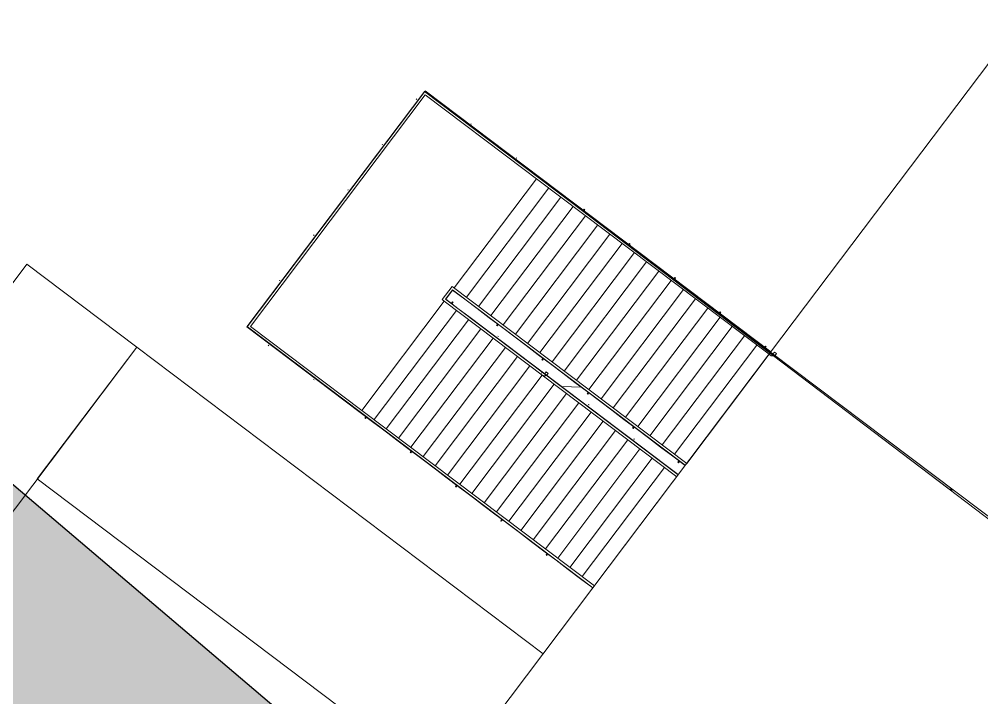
# Model space of a CAD drawing. Header units: metres. Extents: x 286532 to 329498, y 7396783 to 7466136.
# Drawn here: x 321344.71 to 321361.66, y 7403136.73 to 7403148.67 of the extents above; entities that cross this region are included whole.
import ezdxf

# ---------------------------------------------------------------- set-up
doc = ezdxf.new("R2010")
doc.units = ezdxf.units.M
doc.header["$LTSCALE"] = 10
doc.layers.get('0').update_dxf_attribs({"color": 255})
for name, color, linetype, lineweight in [('_  ARQ-AUX-001', 1, 'Continuous', 5), ('_AUX-PLATAFORMA EXISTENTE', 252, 'Continuous', 25), ('ARQ-COR-VIS', 1, 'Continuous', 5), ('ARQ-GEN', 1, 'Continuous', 5), ('ARQ-PIS-VIS', 1, 'Continuous', 5)]:
    doc.layers.add(name, color=color, linetype=linetype, lineweight=lineweight)

# ---------------------------------------------------------------- blocks, each defined once
blk = doc.blocks.new('Railing - FE0-Apoio sem Canopla-V9-E05 - IMPLANTAÇÃO')
at = {"layer": 'ARQ-COR-VIS'}
for p, q in [((-0.01114999999945603, 4.158215063942983e-13), (-0.01114999999945603, -0.02749999999949996)), ((-0.01114999999945603, 4.158215063942983e-13), (-0.01114999999945603, -0.02749999999949996)), ((0.03085000000053443, -0.02749999999949996), (0.03085000000053443, 4.158209776505828e-13)), ((0.03085000000053443, -0.02749999999949996), (0.03085000000053443, 4.158209776505828e-13)), ((-0.03864999999947577, -0.0549999999995197), (-0.05714999999948023, -0.0549999999995197)), ((-0.05715000000000095, -0.05500000000000387), (-0.05715000000000095, -0.09700000000000385)), ((-0.05715000000000095, -0.09700000000000385), (-0.05715000000000095, -0.05500000000000387)), ((-0.03864999999947577, -0.0549999999995197), (-0.05714999999948023, -0.0549999999995197)), ((-0.05715000000000095, -0.05500000000000359), (-0.05715000000000095, -0.09700000000000361)), ((-0.05715000000000095, -0.09700000000000361), (-0.05715000000000095, -0.05500000000000359)), ((-0.05714999999948023, -0.09699999999954483), (-0.03864999999947577, -0.09699999999954483)), ((-0.05714999999948023, -0.09699999999954483), (-0.03864999999947577, -0.09699999999954483)), ((0.00441480005284771, -5.042694907475553e-15), (0.01528519994715355, -5.042893186368858e-15))]:
    blk.add_line(p, q, dxfattribs=at)
at = {"layer": 'ARQ-COR-VIS', "flags": 128}
for points in [[(-0.01535048444660861, -0.04210762044230943), (-0.01595327058945614, -0.04302766801784611), (-0.01659236665765438, -0.04392287463696067), (-0.01726675023384078, -0.04479180816002053), (-0.01797534244810377, -0.0456330784787162), (-0.01871700970409038, -0.04644533974004499), (-0.01949056549243615, -0.04722729249922424), (-0.0202947722888146, -0.04797768579869217), (-0.02112834353404214, -0.04869531916924644), (-0.02198994569180277, -0.04937904455051321), (-0.02287820038250275, -0.05002776812780177), (-0.02379168658812669, -0.05064045208174048), (-0.02472894292560014, -0.05121611624868475), (-0.02568846998470836, -0.05175383968884708), (-0.02666873272686362, -0.05225276215937766), (-0.02766816294080527, -0.05271208549073172), (-0.0286851617513863, -0.05313107486362115), (-0.02971810217739212, -0.05350905998436711), (-0.03076533173457992, -0.05384543615747563), (-0.0318251750790526, -0.05413966525276784), (-0.03289593668746747, -0.05439127656647598), (-0.03397590356971388, -0.0545998675741912), (-0.03506334800920786, -0.05476510457479699), (-0.03615653032671581, -0.05488672322427939), (-0.03725370166379062, -0.05496452895882476), (-0.03835310678038068, -0.05499839730581935), (-0.03864999999947577, -0.0549999999995197)], [(-0.01535048444660861, -0.04210762044230943), (-0.01595327058945614, -0.04302766801784611), (-0.01659236665765438, -0.04392287463696067), (-0.01726675023384078, -0.04479180816002053), (-0.01797534244810377, -0.0456330784787162), (-0.01871700970409038, -0.04644533974004499), (-0.01949056549243615, -0.04722729249922424), (-0.0202947722888146, -0.04797768579869217), (-0.02112834353404214, -0.04869531916924644), (-0.02198994569180277, -0.04937904455051321), (-0.02287820038250275, -0.05002776812780177), (-0.02379168658812669, -0.05064045208174048), (-0.02472894292560014, -0.05121611624868475), (-0.02568846998470836, -0.05175383968884708), (-0.02666873272686362, -0.05225276215937766), (-0.02766816294080527, -0.05271208549073172), (-0.0286851617513863, -0.05313107486362115), (-0.02971810217739212, -0.05350905998436711), (-0.03076533173457992, -0.05384543615747563), (-0.0318251750790526, -0.05413966525276784), (-0.03289593668746747, -0.05439127656647598), (-0.03397590356971388, -0.0545998675741912), (-0.03506334800920786, -0.05476510457479699), (-0.03615653032671581, -0.05488672322427939), (-0.03725370166379062, -0.05496452895882476), (-0.03835310678038068, -0.05499839730581935), (-0.03864999999947577, -0.0549999999995197)], [(-0.03864999999947577, -0.09699999999954483), (-0.03587074127347906, -0.09694440741247745), (-0.0330959287686247, -0.09677771858751658), (-0.03033000159288286, -0.0965002001913482), (-0.02757738463979932, -0.09611229619408962), (-0.02484248150921276, -0.0956146271594831), (-0.0221296674627969, -0.09500798925174211), (-0.01944328242426873, -0.09429335296209958), (-0.01678762403663359, -0.09347186155623613)], [(-0.03864999999947577, -0.09699999999954483), (-0.03587074127347906, -0.09694440741247745), (-0.0330959287686247, -0.09677771858751658), (-0.03033000159288286, -0.0965002001913482), (-0.02757738463979932, -0.09611229619408962), (-0.02484248150921276, -0.0956146271594831), (-0.0221296674627969, -0.09500798925174211), (-0.01944328242426873, -0.09429335296209958), (-0.01678762403663359, -0.09347186155623613)], [(-0.01678762403663359, -0.09347186155623613), (-0.01416694078686251, -0.0925448292451186), (-0.01158542520902111, -0.0915137390827128), (-0.009047207177389098, -0.09038024059330929), (-0.006556347299342178, -0.08914614713268859), (-0.00411683041936203, -0.08781343298711153), (-0.001732559243980996, -0.0863842302149512), (0.0005926519014927159, -0.08486082523571313), (0.002855083175217169, -0.08324565517247431), (0.005051115169803962, -0.08154130395269495), (0.007177234702521402, -0.07975049817478494), (0.009230040435704088, -0.07787610274600303), (0.01120624831801297, -0.07592111629913945), (0.01310269683850666, -0.0738886663954665), (0.01491635208399475, -0.07178200452130341), (0.01664431259305475, -0.06960450088623439), (0.01828381399742575, -0.06735963903153926), (0.01983223344468043, -0.06505101025736068), (0.0212870937939626, -0.06268230787720178), (0.02264606757903839, -0.06025732130959514), (0.02390698073176518, -0.05777993001571022), (0.02506781606015684, -0.05525409729322519), (0.02612671647525849, -0.05268386393564617), (0.0270819879622567, -0.05007334176798887), (0.02793210229062734, -0.04742670706894132), (0.02867569945874712, -0.04474819388934839), (0.02931158986978081, -0.04204208727897312), (0.02983875623475524, -0.03931271643106429), (0.03025635519984007, -0.03656444775682331), (0.03056371869589475, -0.03380167789978505), (0.03076035500681656, -0.03102882670237932), (0.03084594955648181, -0.02825033013506836), (0.03085000000053443, -0.02749999999949996)], [(-0.01678762403663359, -0.09347186155623613), (-0.01416694078686251, -0.0925448292451186), (-0.01158542520902111, -0.0915137390827128), (-0.009047207177389098, -0.09038024059330929), (-0.006556347299342178, -0.08914614713268859), (-0.00411683041936203, -0.08781343298711153), (-0.001732559243980996, -0.0863842302149512), (0.0005926519014927159, -0.08486082523571313), (0.002855083175217169, -0.08324565517247431), (0.005051115169803962, -0.08154130395269495), (0.007177234702521402, -0.07975049817478494), (0.009230040435704088, -0.07787610274600303), (0.01120624831801297, -0.07592111629913945), (0.01310269683850666, -0.0738886663954665), (0.01491635208399475, -0.07178200452130341), (0.01664431259305475, -0.06960450088623439), (0.01828381399742575, -0.06735963903153926), (0.01983223344468043, -0.06505101025736068), (0.0212870937939626, -0.06268230787720178), (0.02264606757903839, -0.06025732130959514), (0.02390698073176518, -0.05777993001571022), (0.02506781606015684, -0.05525409729322519), (0.02612671647525849, -0.05268386393564617), (0.0270819879622567, -0.05007334176798887), (0.02793210229062734, -0.04742670706894132), (0.02867569945874712, -0.04474819388934839), (0.02931158986978081, -0.04204208727897312), (0.02983875623475524, -0.03931271643106429), (0.03025635519984007, -0.03656444775682331), (0.03056371869589475, -0.03380167789978505), (0.03076035500681656, -0.03102882670237932), (0.03084594955648181, -0.02825033013506836), (0.03085000000053443, -0.02749999999949996)], [(-0.01114999999945603, -0.02749999999949996), (-0.01117199706629072, -0.02859970668966498), (-0.01123795307617729, -0.02969765408365265), (-0.01134776251350313, -0.03079208569997782), (-0.01150124970662237, -0.03188125068141126), (-0.01169816910884692, -0.03296340659636562), (-0.01193820569101617, -0.03403682222624739), (-0.01222097544592243, -0.03509978033503249), (-0.01254602600223598, -0.03615058041645689), (-0.01291283734834542, -0.03718754141456002), (-0.01332082266438083, -0.03820900441297227), (-0.01376932926092959, -0.03921333528882306), (-0.01425763962302426, -0.04019892732690342), (-0.01478497255832827, -0.04116420379020192), (-0.01535048444660861, -0.04210762044230943)], [(-0.01114999999945603, -0.02749999999949996), (-0.01117199706629072, -0.02859970668966498), (-0.01123795307617729, -0.02969765408365265), (-0.01134776251350313, -0.03079208569997782), (-0.01150124970662237, -0.03188125068141126), (-0.01169816910884692, -0.03296340659636562), (-0.01193820569101617, -0.03403682222624739), (-0.01222097544592243, -0.03509978033503249), (-0.01254602600223598, -0.03615058041645689), (-0.01291283734834542, -0.03718754141456002), (-0.01332082266438083, -0.03820900441297227), (-0.01376932926092959, -0.03921333528882306), (-0.01425763962302426, -0.04019892732690342), (-0.01478497255832827, -0.04116420379020192), (-0.01535048444660861, -0.04210762044230943)]]:
    blk.add_lwpolyline(points, dxfattribs=at)
blk = doc.blocks.new('Railing - FE0-Apoio sem Canopla-2262138-E05 - IMPLANTAÇÃO')
at = {"layer": 'ARQ-COR-VIS'}
for p, q in [((-0.01559999999940738, 0.006349999999526426), (-0.04762499999934162, 0.006349999999526427)), ((-0.04762499999999936, 0.006349999999999999), (-0.04762499999999937, -0.006349999999999998)), ((-0.04762499999999937, -0.006349999999999998), (-0.04762499999999936, 0.006349999999999999)), ((-0.01559999999940738, 0.006349999999526426), (-0.04762499999934162, 0.006349999999526427)), ((-0.04762499999999936, 0.006349999999999999), (-0.04762499999999937, -0.006349999999999998)), ((-0.04762499999999937, -0.006349999999999998), (-0.04762499999999936, 0.006349999999999999)), ((-0.04762499999934162, -0.006350000000462023), (-0.01559999999940738, -0.006350000000462024)), ((-0.04762499999934162, -0.006350000000462023), (-0.01559999999940738, -0.006350000000462024))]:
    blk.add_line(p, q, dxfattribs=at)
blk = doc.blocks.new('Railing - FE0-Apoio sem Canopla-2262140-E05 - IMPLANTAÇÃO')
at = {"layer": 'ARQ-COR-VIS'}
for p, q in [((-0.01559999999940738, 0.006349999999526426), (-0.04762499999937628, 0.006349999999526427)), ((-0.04762499999999936, 0.006349999999999999), (-0.04762499999999937, -0.006349999999999998)), ((-0.04762499999999937, -0.006349999999999998), (-0.04762499999999936, 0.006349999999999999)), ((-0.01559999999940738, 0.006349999999526426), (-0.04762499999937628, 0.006349999999526427)), ((-0.04762499999999936, 0.006349999999999999), (-0.04762499999999937, -0.006349999999999998)), ((-0.04762499999999937, -0.006349999999999998), (-0.04762499999999936, 0.006349999999999999)), ((-0.04762499999937627, -0.006350000000462023), (-0.01559999999940738, -0.006350000000462024)), ((-0.04762499999937627, -0.006350000000462023), (-0.01559999999940738, -0.006350000000462024))]:
    blk.add_line(p, q, dxfattribs=at)
blk = doc.blocks.new('Railing - FE0-Apoio sem Canopla-2262142-E05 - IMPLANTAÇÃO')
at = {"layer": 'ARQ-COR-VIS'}
for p, q in [((-0.01559999999933807, 0.006349999999526426), (-0.04762499999930698, 0.006349999999526427)), ((-0.04762499999999936, 0.006349999999999999), (-0.04762499999999937, -0.006349999999999998)), ((-0.04762499999999937, -0.006349999999999998), (-0.04762499999999936, 0.006349999999999999)), ((-0.01559999999933807, 0.006349999999526426), (-0.04762499999930698, 0.006349999999526427)), ((-0.04762499999999936, 0.006349999999999999), (-0.04762499999999937, -0.006349999999999998)), ((-0.04762499999999937, -0.006349999999999998), (-0.04762499999999936, 0.006349999999999999)), ((-0.04762499999930696, -0.006350000000462023), (-0.01559999999933807, -0.006350000000462024)), ((-0.04762499999930696, -0.006350000000462023), (-0.01559999999933807, -0.006350000000462024))]:
    blk.add_line(p, q, dxfattribs=at)
blk = doc.blocks.new('Railing - FE0-Apoio sem Canopla-2262144-E05 - IMPLANTAÇÃO')
at = {"layer": 'ARQ-COR-VIS'}
for p, q in [((-0.01559999999937273, 0.006349999999526426), (-0.04762499999944558, 0.006349999999526425)), ((-0.04762499999999936, 0.006349999999999999), (-0.04762499999999937, -0.006349999999999998)), ((-0.04762499999999937, -0.006349999999999998), (-0.04762499999999936, 0.006349999999999999)), ((-0.01559999999937273, 0.006349999999526426), (-0.04762499999944558, 0.006349999999526425)), ((-0.04762499999999936, 0.006349999999999999), (-0.04762499999999937, -0.006349999999999998)), ((-0.04762499999999937, -0.006349999999999998), (-0.04762499999999936, 0.006349999999999999)), ((-0.04762499999944558, -0.006350000000462026), (-0.01559999999937272, -0.006350000000462024)), ((-0.04762499999944558, -0.006350000000462026), (-0.01559999999937272, -0.006350000000462024))]:
    blk.add_line(p, q, dxfattribs=at)
blk = doc.blocks.new('Railing - FE0-Apoio sem Canopla-2262146-E05 - IMPLANTAÇÃO')
at = {"layer": 'ARQ-COR-VIS'}
for p, q in [((-0.01559999999933807, 0.006349999999457123), (-0.04762499999941092, 0.006349999999457123)), ((-0.04762499999999936, 0.006349999999999999), (-0.04762499999999937, -0.006349999999999998)), ((-0.04762499999999937, -0.006349999999999998), (-0.04762499999999936, 0.006349999999999999)), ((-0.01559999999933807, 0.006349999999457123), (-0.04762499999941092, 0.006349999999457123)), ((-0.04762499999999936, 0.006349999999999999), (-0.04762499999999937, -0.006349999999999998)), ((-0.04762499999999937, -0.006349999999999998), (-0.04762499999999936, 0.006349999999999999)), ((-0.04762499999941092, -0.006350000000531328), (-0.01559999999933807, -0.006350000000531328)), ((-0.04762499999941092, -0.006350000000531328), (-0.01559999999933807, -0.006350000000531328))]:
    blk.add_line(p, q, dxfattribs=at)
blk = doc.blocks.new('Railing - FE0-Apoio sem Canopla-1805303-E05 - IMPLANTAÇÃO')
at = {"layer": 'ARQ-COR-VIS'}
for p, q in [((-0.04762499999999936, 0.006350000000000001), (-0.04762499999999936, -0.00635)), ((-0.04762499999999936, -0.00635), (-0.04762499999999936, 0.006350000000000001)), ((-0.04762499999999936, 0.006350000000000001), (-0.04762499999999936, -0.00635)), ((-0.04762499999999936, -0.00635), (-0.04762499999999936, 0.006350000000000001))]:
    blk.add_line(p, q, dxfattribs=at)
blk = doc.blocks.new('Railing - Railing-2262322-E05 - IMPLANTAÇÃO')
at = {"layer": 'ARQ-COR-VIS'}
for p, q in [((335.2481058399352, 472.1334021495579), (337.7222824493685, 472.4435811592115)), ((337.724322633165, 472.4438369300353), (338.3700707628387, 467.2929567340858)), ((335.2533303393662, 472.0917283615647), (337.6878733446029, 472.3969386426111)), ((337.6878733446029, 472.3969386426111), (338.3231724754146, 467.3294060226479)), ((330.1579503064901, 471.4952668619124), (335.248105839935, 472.1334021495578)), ((330.1631748059212, 471.4535930739193), (335.253330339366, 472.0917283615647)), ((338.3231724754146, 467.3294060226479), (336.1565323929905, 467.0577818093724)), ((338.3700707628387, 467.2929567340858), (336.1617568924215, 467.0161080213792)), ((335.8886294701775, 467.0241957416015), (330.7984739367324, 466.3860604539563)), ((336.1565323929905, 467.0577818093724), (335.8886294701776, 467.0241957416014)), ((336.1617568924215, 467.0161080213792), (335.8938539696087, 466.9825219536083)), ((335.8938539696085, 466.9825219536083), (330.810104445368, 466.3451897652985)), ((330.8036984361635, 466.344386665963), (330.7984739367324, 466.3860604539563)), ((330.8036984361635, 466.344386665963), (330.7984739367324, 466.3860604539563))]:
    blk.add_line(p, q, dxfattribs=at)
at = {"extrusion": (0, 0, -1), "zscale": -1}
for name, p, rotation in [('Railing - FE0-Apoio sem Canopla-1805303-E05 - IMPLANTAÇÃO', (-337.2339651346938, 472.3710748266177), 262.8543053729381), ('Railing - FE0-Apoio sem Canopla-1805303-E05 - IMPLANTAÇÃO', (-336.2417320872386, 472.246681983022), 262.8543053729381), ('Railing - FE0-Apoio sem Canopla-2262146-E05 - IMPLANTAÇÃO', (-335.1205087436143, 472.106118069759), 262.8543053729395), ('Railing - FE0-Apoio sem Canopla-2262142-E05 - IMPLANTAÇÃO', (-333.1360426487039, 471.8573323825678), 262.8543053729395), ('Railing - FE0-Apoio sem Canopla-2262144-E05 - IMPLANTAÇÃO', (-334.1282756961592, 471.9817252261633), 262.8543053729395), ('Railing - FE0-Apoio sem Canopla-2262140-E05 - IMPLANTAÇÃO', (-332.1438096012488, 471.7329395389722), 262.8543053729395), ('Railing - FE0-Apoio sem Canopla-2262138-E05 - IMPLANTAÇÃO', (-331.1515765537936, 471.6085466953766), 262.8543053729395), ('Railing - FE0-Apoio sem Canopla-1805303-E05 - IMPLANTAÇÃO', (-337.8371048952548, 471.4541796149216), 352.8543053729384), ('Railing - FE0-Apoio sem Canopla-1805303-E05 - IMPLANTAÇÃO', (-337.9614977388505, 470.4619465674664), 352.8543053729384), ('Railing - FE0-Apoio sem Canopla-1805303-E05 - IMPLANTAÇÃO', (-338.0858905824461, 469.4697135200113), 352.8543053729384), ('Railing - FE0-Apoio sem Canopla-1805303-E05 - IMPLANTAÇÃO', (-338.2102834260417, 468.4774804725561), 352.8543053729384), ('Railing - FE0-Apoio sem Canopla-1805303-E05 - IMPLANTAÇÃO', (-338.3346762696373, 467.4852474251009), 352.8543053729384), ('Railing - FE0-Apoio sem Canopla-1805303-E05 - IMPLANTAÇÃO', (-336.3881804002699, 467.0557816284003), 82.85430537293853), ('Railing - FE0-Apoio sem Canopla-1805303-E05 - IMPLANTAÇÃO', (-337.3804134477251, 467.1801744719959), 82.85430537293853), ('Railing - FE0-Apoio sem Canopla-2262138-E05 - IMPLANTAÇÃO', (-334.9002277223051, 466.8692421201442), 82.85430537294073), ('Railing - FE0-Apoio sem Canopla-2262140-E05 - IMPLANTAÇÃO', (-333.9079946748499, 466.7448492765487), 82.85430537294073), ('Railing - FE0-Apoio sem Canopla-2262144-E05 - IMPLANTAÇÃO', (-331.9235285799395, 466.4960635893575), 82.85430537294073), ('Railing - FE0-Apoio sem Canopla-2262142-E05 - IMPLANTAÇÃO', (-332.9157616273947, 466.6204564329531), 82.85430537294073), ('Railing - FE0-Apoio sem Canopla-V9-E05 - IMPLANTAÇÃO', (-330.8023052363151, 466.3554996760944), 82.85430537294073), ('Railing - FE0-Apoio sem Canopla-2262146-E05 - IMPLANTAÇÃO', (-330.9312955324843, 466.3716707457619), 82.85430537294073)]:
    blk.add_blockref(name, p, dxfattribs=dict(at, rotation=rotation))
blk = doc.blocks.new('Railing - FE0-Apoio sem Canopla-V3-E05 - IMPLANTAÇÃO')
at = {"layer": 'ARQ-COR-VIS'}
for p, q in [((-0.04762499999999936, 0.006350000000000001), (-0.04762499999999936, -0.00635)), ((-0.04762499999999936, -0.00635), (-0.04762499999999936, 0.006350000000000001)), ((-0.04762499999999936, 0.006350000000000001), (-0.04762499999999936, -0.00635)), ((-0.04762499999999936, -0.00635), (-0.04762499999999936, 0.006350000000000001))]:
    blk.add_line(p, q, dxfattribs=at)
blk = doc.blocks.new('Railing - FE0-Apoio sem Canopla-V4-E05 - IMPLANTAÇÃO')
at = {"layer": 'ARQ-COR-VIS'}
for p, q in [((-0.04762499999999936, 0.006350000000000001), (-0.04762499999999937, 0.006133628996935594)), ((-0.04762499999999936, 0.004490128060534556), (-0.04762499999999936, 0.006350000000000001)), ((-0.04762499999999936, 0.006350000000000001), (-0.04762499999999937, 0.006133628996935594)), ((-0.04762499999999937, 0.006133628996935575), (-0.04762499999999936, 0.006350000000000001)), ((-0.04762499999999937, 0.006133628996935594), (-0.04762499999999936, 0.005499261314031206)), ((-0.04762499999999937, 0.006133628996935594), (-0.04762499999999936, 0.005499261314031206)), ((-0.04762499999999936, 0.005499261314031168), (-0.04762499999999937, 0.006133628996935575)), ((-0.04762499999999936, 0.005499261314031206), (-0.04762499999999936, 0.004490128060534605)), ((-0.04762499999999936, 0.005499261314031206), (-0.04762499999999936, 0.00164350093640105)), ((-0.04762499999999936, 0.004490128060534556), (-0.04762499999999936, 0.005499261314031168)), ((-0.04762499999999936, 0.004490128060534605), (-0.04762499999999936, 0.003175000000000037)), ((-0.04762499999999936, 0.003174999999999977), (-0.04762499999999936, 0.004490128060534556)), ((-0.04762499999999936, 0.001643500936400983), (-0.04762499999999936, 0.004490128060534556)), ((-0.04762499999999936, 0.003175000000000037), (-0.04762499999999936, 0.00164350093640105)), ((-0.04762499999999936, -0.00635), (-0.04762499999999936, 0.003174999999999977)), ((-0.04762499999999936, 0.00164350093640105), (-0.04762499999999937, 4.071326609178527e-17)), ((-0.04762499999999936, 0.00164350093640105), (-0.04762499999999937, -0.005499261314031163)), ((-0.04762499999999936, -0.00635), (-0.04762499999999936, 0.001643500936400983)), ((-0.04762499999999937, 4.071326609178527e-17), (-0.04762499999999937, -0.003174999999999966)), ((-0.04762499999999937, -0.003174999999999966), (-0.04762499999999936, -0.00635)), ((-0.04762499999999937, -0.005499261314031163), (-0.04762499999999936, -0.00635))]:
    blk.add_line(p, q, dxfattribs=at)
blk = doc.blocks.new('Railing - FE0-Apoio sem Canopla-V5-E05 - IMPLANTAÇÃO')
at = {"layer": 'ARQ-COR-VIS'}
for p, q in [((-0.04762499999999936, 0.006350000000000001), (-0.04762499999999936, 0.004490128060534605)), ((-0.04762499999999937, -0.003175000000000011), (-0.04762499999999936, 0.006350000000000001)), ((-0.04762499999999936, 0.006350000000000001), (-0.04762499999999936, -0.00635)), ((-0.04762499999999936, -0.00635), (-0.04762499999999936, 0.006350000000000001)), ((-0.04762499999999936, 0.004490128060534605), (-0.04762499999999937, -0.005499261314031163)), ((-0.04762499999999936, -0.006133628996935583), (-0.04762499999999937, -0.003175000000000011)), ((-0.04762499999999937, -0.005499261314031163), (-0.04762499999999936, -0.00635)), ((-0.04762499999999936, -0.00635), (-0.04762499999999936, -0.006133628996935583))]:
    blk.add_line(p, q, dxfattribs=at)
blk = doc.blocks.new('Railing - FE0-Apoio sem Canopla-V6-E05 - IMPLANTAÇÃO')
at = {"layer": 'ARQ-COR-VIS'}
for p, q in [((-0.03865000000051532, 0.09699999999923295), (-0.05715000000048514, 0.09699999999923294)), ((-0.05715000000000069, 0.05499999999999947), (-0.05715000000000046, 0.09699999999999949)), ((-0.05715000000000071, 0.0969999999999995), (-0.05715000000000095, 0.05499999999999947)), ((-0.03865000000051532, 0.09699999999923295), (-0.05715000000048514, 0.09699999999923294)), ((-0.05715000000000048, 0.09699999999999906), (-0.05715000000000071, 0.05499999999999906)), ((-0.05715000000000094, 0.05499999999999906), (-0.05715000000000071, 0.09699999999999909)), ((-0.05715000000048513, 0.05499999999920784), (-0.03865000000051533, 0.05499999999920784)), ((-0.05715000000048513, 0.05499999999920784), (-0.03865000000051533, 0.05499999999920784)), ((-0.01115000000049558, 0.02749999999922275), (-0.01115000000049558, -7.623384590260685e-13)), ((-0.01115000000049558, 0.02749999999922275), (-0.01115000000049558, -7.623384590260685e-13)), ((0.01528519994715373, -5.776525091594209e-17), (0.004414800052847888, 5.750087905820323e-18)), ((0.03084999999952952, 0.02749999999922275), (0.03079440741246217, 0.03027925872518481)), ((0.03084999999952952, 0.02749999999922275), (0.03079440741246217, 0.03027925872518481)), ((0.03084999999952952, 9.600225849280846e-05), (0.03084999999952952, 0.02749999999922275)), ((0.03084999999952952, 9.600225849280846e-05), (0.03084999999952952, 0.02749999999922275))]:
    blk.add_line(p, q, dxfattribs=at)
at = {"layer": 'ARQ-COR-VIS', "flags": 128}
for points in [[(0.03079440741246217, 0.03027925872518481), (0.03062771858753595, 0.03305407123003916), (0.03035020019136755, 0.03581999840585032), (0.02996229619410897, 0.03857261535889921), (0.02946462715946781, 0.04130751848952042), (0.02885798925172685, 0.04402033253590161), (0.02814335296211894, 0.04670671757449909), (0.02732186155622085, 0.04936237596203027), (0.02639482924510331, 0.05198305921183601), (0.02536373908273218, 0.05456457478971206), (0.02423024059332865, 0.05710279282130942), (0.02299614713267329, 0.05959365269939099), (0.02166343298709626, 0.06203316957937115), (0.02023423021493591, 0.06441744075468288), (0.01871082523569785, 0.06674265190012194), (0.01709565517245901, 0.06900508317395035), (0.01539130395267966, 0.07120111516857178), (0.01360049817476966, 0.07332723470125457), (0.01172610274598774, 0.07538004043443726), (0.009771116299124154, 0.07735624831681544), (0.007738666395485871, 0.07925269683723982), (0.005632004521322779, 0.08106635208269329), (0.003454500886219103, 0.08279431259175327), (0.001209639031558618, 0.08443381399612426), (-0.001098989742654613, 0.08598223344330964), (-0.003467692122813515, 0.08743709379266112), (-0.005892678690385492, 0.08879606757773692), (-0.008370069984270414, 0.09005698073046371), (-0.01089590270679009, 0.09121781605892468), (-0.01346613606433448, 0.09227671647399166), (-0.01607665823199177, 0.09323198796098987), (-0.01872329293107396, 0.09408210228939518), (-0.02140180611066689, 0.09482569945744564), (-0.02410791272100751, 0.09546158986847932), (-0.02683728356891634, 0.09598875623338447), (-0.02958555224319198, 0.0964063551985386), (-0.03234832210023024, 0.09671371869466257), (-0.03512117329760132, 0.09691035500554972), (-0.03789966986494692, 0.096995949555215), (-0.03865000000051532, 0.09699999999923295)], [(0.03079440741246217, 0.03027925872518481), (0.03062771858753595, 0.03305407123003916), (0.03035020019136755, 0.03581999840585032), (0.02996229619410897, 0.03857261535889921), (0.02946462715946781, 0.04130751848952042), (0.02885798925172685, 0.04402033253590161), (0.02814335296211894, 0.04670671757436048), (0.02732186155622085, 0.04936237596203027), (0.02639482924510331, 0.05198305921183601), (0.02536373908273218, 0.05456457478971206), (0.02423024059332865, 0.05710279282130942), (0.02299614713267329, 0.05959365269939099), (0.02166343298709626, 0.06203316957937115), (0.02023423021493591, 0.06441744075468288), (0.01871082523569785, 0.06674265190012194), (0.01709565517245901, 0.06900508317395035), (0.01539130395267966, 0.07120111516857178), (0.01360049817476966, 0.07332723470125457), (0.01172610274598774, 0.07538004043443726), (0.009771116299124154, 0.07735624831681544), (0.007738666395485871, 0.07925269683723982), (0.005632004521322779, 0.08106635208269329), (0.003454500886219103, 0.08279431259175327), (0.001209639031558618, 0.08443381399612426), (-0.001098989742654613, 0.08598223344330964), (-0.003467692122813515, 0.08743709379266112), (-0.005892678690385492, 0.08879606757773692), (-0.008370069984270414, 0.09005698073046371), (-0.01089590270679009, 0.09121781605892468), (-0.01346613606433448, 0.09227671647399166), (-0.01607665823199177, 0.09323198796098987), (-0.01872329293107396, 0.09408210228939518), (-0.02140180611066689, 0.09482569945744564), (-0.02410791272100751, 0.09546158986847932), (-0.02683728356891634, 0.09598875623338447), (-0.02958555224319198, 0.0964063551985386), (-0.03234832210023025, 0.09671371869452394), (-0.03512117329760132, 0.09691035500554972), (-0.03789966986494692, 0.096995949555215), (-0.03865000000051532, 0.09699999999923295)], [(-0.03865000000051533, 0.05499999999920784), (-0.03755029331038496, 0.05497800293247711), (-0.03645234591636263, 0.05491204692252123), (-0.03535791430007212, 0.05480223748523005), (-0.03426874931860403, 0.05464875029207615), (-0.03318659340364966, 0.05445183088992089), (-0.0321131777737679, 0.05421179430764769), (-0.0310502196649828, 0.05392902455274144), (-0.0299994195835584, 0.0536039739965665), (-0.02896245858542061, 0.0532371626503531), (-0.02794099558700837, 0.0528291773343177), (-0.02693666471119223, 0.05238067073776893), (-0.02595107267307722, 0.05189236037567425), (-0.02498579620977872, 0.05136502744037026), (-0.02404237955767122, 0.05079951555208991), (-0.02312233198213453, 0.05019672940920773), (-0.02222712536301997, 0.04955763334097483), (-0.02135819183999474, 0.04888324976489239), (-0.02051692152126443, 0.04817465755059475), (-0.0197046602599703, 0.04743299029460814), (-0.01892270750075641, 0.04665943450626237), (-0.01817231420128847, 0.04585522770981463), (-0.01745468083076885, 0.04502165646465638), (-0.01677095544950207, 0.04416005430686109), (-0.01612223187221353, 0.04327179961623043), (-0.01550954791827481, 0.04235831341057183), (-0.01493388375129589, 0.04142105707309839), (-0.01439616031116821, 0.04046153001405946), (-0.01389723784067228, 0.03948126727186955), (-0.01343791450928357, 0.03848183705789324), (-0.01301892513639414, 0.03746483824731222), (-0.01264094001561353, 0.03643189782127174), (-0.01230456384253967, 0.03538466826411859), (-0.01201033474724746, 0.03432482491968057), (-0.01175872343350466, 0.03325406331130035), (-0.01155013242582409, 0.03217409642895), (-0.0113848954252183, 0.03108665198952531), (-0.01126327677570125, 0.02999346967198271), (-0.01118547104115587, 0.02889629833487325), (-0.01115160269416128, 0.0277968932183525), (-0.01115000000049558, 0.02749999999922275)], [(-0.03865000000051533, 0.05499999999920784), (-0.03755029331038496, 0.05497800293247711), (-0.03645234591636263, 0.05491204692252123), (-0.03535791430007212, 0.05480223748523005), (-0.03426874931860403, 0.05464875029207615), (-0.03318659340364966, 0.05445183088992089), (-0.0321131777737679, 0.05421179430764769), (-0.0310502196649828, 0.05392902455274144), (-0.0299994195835584, 0.0536039739965665), (-0.02896245858542061, 0.0532371626503531), (-0.02794099558700837, 0.0528291773343177), (-0.02693666471119223, 0.05238067073776893), (-0.02595107267307722, 0.05189236037567425), (-0.02498579620977872, 0.05136502744037026), (-0.02404237955767122, 0.05079951555208991), (-0.02312233198213453, 0.05019672940920773), (-0.02222712536301997, 0.04955763334097483), (-0.02135819183999474, 0.04888324976489239), (-0.02051692152126443, 0.04817465755059475), (-0.0197046602599703, 0.04743299029460814), (-0.01892270750075641, 0.04665943450626237), (-0.01817231420128847, 0.04585522770981463), (-0.01745468083076885, 0.04502165646465638), (-0.01677095544950207, 0.04416005430686109), (-0.01612223187221353, 0.04327179961623043), (-0.01550954791827481, 0.04235831341057183), (-0.01493388375129589, 0.04142105707309839), (-0.01439616031116821, 0.04046153001405946), (-0.01389723784067228, 0.03948126727186955), (-0.01343791450928357, 0.03848183705789324), (-0.01301892513639414, 0.03746483824731222), (-0.01264094001561353, 0.03643189782127174), (-0.01230456384253967, 0.03538466826411859), (-0.01201033474724746, 0.03432482491968057), (-0.01175872343350466, 0.03325406331130035), (-0.01155013242582409, 0.03217409642895), (-0.0113848954252183, 0.03108665198952531), (-0.01126327677570125, 0.02999346967198271), (-0.01118547104115587, 0.02889629833487325), (-0.01115160269416128, 0.0277968932183525), (-0.01115000000049558, 0.02749999999922275)]]:
    blk.add_lwpolyline(points, dxfattribs=at)
blk = doc.blocks.new('Railing - FE0-Apoio sem Canopla-V7-E05 - IMPLANTAÇÃO')
at = {"layer": 'ARQ-COR-VIS'}
for p, q in [((-0.04762499999999936, 0.006350000000000001), (-0.04762499999999936, -0.00635)), ((-0.04762499999999936, -0.00635), (-0.04762499999999936, 0.006350000000000001)), ((-0.04762499999999936, 0.006350000000000001), (-0.04762499999999936, -0.00635)), ((-0.04762499999999936, -0.00635), (-0.04762499999999936, 0.006350000000000001))]:
    blk.add_line(p, q, dxfattribs=at)
blk = doc.blocks.new('Railing - FE0-Apoio sem Canopla-V8-E05 - IMPLANTAÇÃO')
at = {"layer": 'ARQ-COR-VIS'}
for p, q in [((-0.01120000000058653, 0.006349999999561079), (-0.04762500000069304, 0.006349999999561078)), ((-0.04762499999999936, 0.006349999999999999), (-0.04762499999999937, -0.006349999999999998)), ((-0.04762499999999937, -0.006349999999999998), (-0.04762499999999936, 0.006349999999999999)), ((-0.01120000000058653, 0.006349999999561079), (-0.04762500000069304, 0.006349999999561078)), ((-0.04762499999999936, 0.006349999999999999), (-0.04762499999999937, -0.006349999999999998)), ((-0.04762499999999937, -0.006349999999999998), (-0.04762499999999936, 0.006349999999999999)), ((-0.04762500000069304, -0.006350000000427373), (-0.01120000000058653, -0.006350000000427372)), ((-0.04762500000069304, -0.006350000000427373), (-0.01120000000058653, -0.006350000000427372))]:
    blk.add_line(p, q, dxfattribs=at)
blk = doc.blocks.new('Railing - FE0-Apoio sem Canopla-2262148-E05 - IMPLANTAÇÃO')
at = {"layer": 'ARQ-COR-VIS'}
for p, q in [((-0.01119999999944303, 0.006350000000496675), (-0.04762499999948023, 0.006350000000496675)), ((-0.04762499999999936, 0.006349999999999999), (-0.04762499999999937, -0.006349999999999998)), ((-0.04762499999999937, -0.006349999999999998), (-0.04762499999999936, 0.006349999999999999)), ((-0.01119999999944303, 0.006350000000496675), (-0.04762499999948023, 0.006350000000496675)), ((-0.04762499999999936, 0.006349999999999999), (-0.04762499999999937, -0.006349999999999998)), ((-0.04762499999999937, -0.006349999999999998), (-0.04762499999999936, 0.006349999999999999)), ((-0.04762499999948024, -0.006349999999491773), (-0.01119999999944303, -0.006349999999491774)), ((-0.04762499999948024, -0.006349999999491773), (-0.01119999999944303, -0.006349999999491774))]:
    blk.add_line(p, q, dxfattribs=at)
blk = doc.blocks.new('Railing - FE0-Apoio sem Canopla-2262150-E05 - IMPLANTAÇÃO')
at = {"layer": 'ARQ-COR-VIS'}
for p, q in [((-0.01119999999940837, 0.006350000000531327), (-0.04762499999941092, 0.006350000000531327)), ((-0.04762499999999936, 0.006349999999999999), (-0.04762499999999937, -0.006349999999999998)), ((-0.04762499999999937, -0.006349999999999998), (-0.04762499999999936, 0.006349999999999999)), ((-0.01119999999940837, 0.006350000000531327), (-0.04762499999941092, 0.006350000000531327)), ((-0.04762499999999936, 0.006349999999999999), (-0.04762499999999937, -0.006349999999999998)), ((-0.04762499999999937, -0.006349999999999998), (-0.04762499999999936, 0.006349999999999999)), ((-0.04762499999941092, -0.006349999999457123), (-0.01119999999940838, -0.006349999999457123)), ((-0.04762499999941092, -0.006349999999457123), (-0.01119999999940838, -0.006349999999457123))]:
    blk.add_line(p, q, dxfattribs=at)
blk = doc.blocks.new('Railing - FE0-Apoio sem Canopla-2262152-E05 - IMPLANTAÇÃO')
at = {"layer": 'ARQ-COR-VIS'}
for p, q in [((-0.01119999999940837, 0.006350000000531327), (-0.04762499999941092, 0.006350000000531327)), ((-0.04762499999999936, 0.006349999999999999), (-0.04762499999999937, -0.006349999999999998)), ((-0.04762499999999937, -0.006349999999999998), (-0.04762499999999936, 0.006349999999999999)), ((-0.01119999999940837, 0.006350000000531327), (-0.04762499999941092, 0.006350000000531327)), ((-0.04762499999999936, 0.006349999999999999), (-0.04762499999999937, -0.006349999999999998)), ((-0.04762499999999937, -0.006349999999999998), (-0.04762499999999936, 0.006349999999999999)), ((-0.04762499999941092, -0.006349999999457123), (-0.01119999999940838, -0.006349999999457123)), ((-0.04762499999941092, -0.006349999999457123), (-0.01119999999940838, -0.006349999999457123))]:
    blk.add_line(p, q, dxfattribs=at)
blk = doc.blocks.new('Railing - FE0-Apoio sem Canopla-2262154-E05 - IMPLANTAÇÃO')
at = {"layer": 'ARQ-COR-VIS'}
for p, q in [((-0.01119999999937372, 0.006350000000427372), (-0.04762499999934162, 0.006350000000427372)), ((-0.04762499999999936, 0.006349999999999999), (-0.04762499999999937, -0.006349999999999998)), ((-0.04762499999999937, -0.006349999999999998), (-0.04762499999999936, 0.006349999999999999)), ((-0.01119999999937372, 0.006350000000427372), (-0.04762499999934162, 0.006350000000427372)), ((-0.04762499999999936, 0.006349999999999999), (-0.04762499999999937, -0.006349999999999998)), ((-0.04762499999999937, -0.006349999999999998), (-0.04762499999999936, 0.006349999999999999)), ((-0.04762499999934162, -0.006349999999561078), (-0.01119999999937372, -0.00634999999956108)), ((-0.04762499999934162, -0.006349999999561078), (-0.01119999999937372, -0.00634999999956108))]:
    blk.add_line(p, q, dxfattribs=at)
blk = doc.blocks.new('Railing - FE0-Apoio sem Canopla-2262156-E05 - IMPLANTAÇÃO')
at = {"layer": 'ARQ-COR-VIS'}
for p, q in [((-0.01119999999944303, 0.006350000000531328), (-0.04762499999948024, 0.006350000000531329)), ((-0.04762499999999936, 0.006349999999999999), (-0.04762499999999937, -0.006349999999999998)), ((-0.04762499999999937, -0.006349999999999998), (-0.04762499999999936, 0.006349999999999999)), ((-0.01119999999944303, 0.006350000000531328), (-0.04762499999948024, 0.006350000000531329)), ((-0.04762499999999936, 0.006349999999999999), (-0.04762499999999937, -0.006349999999999998)), ((-0.04762499999999937, -0.006349999999999998), (-0.04762499999999936, 0.006349999999999999)), ((-0.04762499999948024, -0.006349999999457124), (-0.01119999999944303, -0.006349999999457123)), ((-0.04762499999948024, -0.006349999999457124), (-0.01119999999944303, -0.006349999999457123))]:
    blk.add_line(p, q, dxfattribs=at)
blk = doc.blocks.new('Railing - Railing-2262326-E05 - IMPLANTAÇÃO')
at = {"layer": 'ARQ-COR-VIS'}
for p, q in [((330.4626132590244, 469.0650896820852), (335.5527687924698, 469.7032249697308)), ((335.5527687924697, 469.7032249697308), (335.5988084058711, 469.7089967976735)), ((335.5527687924697, 469.7032249697308), (335.5988084058711, 469.7089967976735)), ((335.5988084058711, 469.7089967976736), (335.6352306304784, 469.4184709613786)), ((330.4678377584554, 469.0234158940922), (335.5579932919009, 469.6615511817377)), ((335.5579932919009, 469.6615511817376), (335.5623591173094, 469.6620985102495)), ((335.5579932919009, 469.6615511817376), (335.5623591173094, 469.6620985102495)), ((335.5623591173094, 469.6620985102495), (335.5883323430538, 469.4549202499407)), ((335.5883323430538, 469.4549202499407), (330.4938109841982, 468.8162376337833)), ((335.6352306304784, 469.4184709613786), (330.4990354836293, 468.7745638457902)), ((330.4990354836293, 468.7745638457902), (330.4938109841982, 468.8162376337833)), ((330.4990354836293, 468.7745638457902), (330.4938109841982, 468.8162376337833))]:
    blk.add_line(p, q, dxfattribs=at)
for name, p, rotation in [('Railing - FE0-Apoio sem Canopla-V8-E05 - IMPLANTAÇÃO', (335.427609795883, 469.6564931222015), 97.14569462706032), ('Railing - FE0-Apoio sem Canopla-V6-E05 - IMPLANTAÇÃO', (333.4431437009727, 469.4077074350104), 97.14569462706032), ('Railing - FE0-Apoio sem Canopla-V7-E05 - IMPLANTAÇÃO', (334.4353767484279, 469.532100278606), 97.14569462706032), ('Railing - FE0-Apoio sem Canopla-2262148-E05 - IMPLANTAÇÃO', (334.5935235632571, 469.3189168248393), 277.1456946270592), ('Railing - FE0-Apoio sem Canopla-V5-E05 - IMPLANTAÇÃO', (332.4509106535175, 469.2833145914148), 97.14569462706032), ('Railing - FE0-Apoio sem Canopla-2262150-E05 - IMPLANTAÇÃO', (333.6012905158018, 469.1945239812437), 277.1456946270592), ('Railing - FE0-Apoio sem Canopla-V4-E05 - IMPLANTAÇÃO', (331.4586776060623, 469.1589217478191), 97.14569462706032), ('Railing - FE0-Apoio sem Canopla-2262152-E05 - IMPLANTAÇÃO', (332.6090574683467, 469.070131137648), 277.1456946270592), ('Railing - FE0-Apoio sem Canopla-V3-E05 - IMPLANTAÇÃO', (330.4952041840465, 468.8051246236519), 277.1456946270592), ('Railing - FE0-Apoio sem Canopla-2262156-E05 - IMPLANTAÇÃO', (330.6245913734363, 468.8213454504569), 277.1456946270592), ('Railing - FE0-Apoio sem Canopla-2262154-E05 - IMPLANTAÇÃO', (331.6168244208915, 468.9457382940525), 277.1456946270592)]:
    blk.add_blockref(name, p, dxfattribs=dict(rotation=rotation))
blk = doc.blocks.new('ESTAÇÃO VILA CLARICE - ESTAÇÃO VILA CLARICE-2255634-IMPLANTAÇÃO VILA CLARICE')
at = {"layer": 'ARQ-GEN', "lineweight": 20}
for points in [[(336.0592791084576, 466.9988262920557), (336.0584172738925, 467.0057008092088), (330.8014281672858, 466.3624957126121), (330.8042457646755, 466.3400208405569), (331.8513961372631, 466.4712984802732)], [(328.8197796697648, 466.0912351533657), (330.8042457646755, 466.3400208405569), (330.7986266819042, 466.3621529442253), (326.8310188621885, 465.8767067089019), (326.8353135748545, 465.8424494661752)]]:
    blk.add_hatch(color=11, dxfattribs=at).paths.add_polyline_path(points, flags=0)
at = {"layer": 'ARQ-GEN', "lineweight": 50}
for p, q in [((330.8042457646752, 466.3400208405549), (338.3749839167592, 467.289138237189)), ((330.8042457646752, 466.3400208405566), (330.8014281672855, 466.3624957126117)), ((326.831018862188, 465.8767067089016), (326.8353135748542, 465.8424494661734))]:
    blk.add_line(p, q, dxfattribs=at)
blk = doc.blocks.new('Modelos genéricos 1 - Modelos genéricos 1-2317652-IMPLANTAÇÃO VILA CLARICE')
at = {"layer": 'ARQ-GEN', "lineweight": 20}
for p, q in [((338.5113665416494, 476.9394436777184), (329.6152508313317, 475.8241682562841)), ((338.8729072671762, 474.0555747548808), (338.5113665416494, 476.9394436777184)), ((329.9767915568585, 472.9402993334462), (338.8729072671762, 474.0555747548808))]:
    blk.add_line(p, q, dxfattribs=at)
blk = doc.blocks.new('Modelos genéricos 2 - Modelos genéricos 1-2328692-IMPLANTAÇÃO VILA CLARICE')
at = {"layer": 'ARQ-GEN', "lineweight": 20}
for p, q in [((341.276423648776, 474.356895334862), (338.6872421366391, 495.0097832980508)), ((336.2837257550395, 494.7084627180696), (338.8729072671766, 474.0555747548809)), ((338.8729072671766, 474.0555747548809), (341.276423648776, 474.356895334862))]:
    blk.add_line(p, q, dxfattribs=at)
blk = doc.blocks.new('estação_vila-clarice')
at = {"layer": '_AUX-PLATAFORMA EXISTENTE', "true_color": 0xa1a1a1}
h = blk.add_hatch(color=253, dxfattribs=at)
edge = h.paths.add_edge_path()
edge.add_arc((132.4944794493495, 296.6289301831275), 301.542807186246, 213.4671461323834, 218.0625595082868)
edge.add_arc((214.7136914748116, 361.0103127593175), 405.9696296434707, 218.0625595079026, 227.3794871438462)
edge.add_line((-60.18436491885222, 62.27564991638064), (-36.25758970103925, 41.94427597522736))
edge.add_line((-36.25758970103925, 41.94427597522736), (-6.711668575881049, 20.79537547752261))
edge.add_line((-6.711668575881049, 20.79537547752261), (7.478121816180646, 12.7028696462512))
edge.add_line((7.478121816180646, 12.7028696462512), (5.651162048336118, 9.356335306540132))
edge.add_line((5.651162048336118, 9.356335306540132), (-9.371587688452564, 18.12555007264018))
edge.add_line((-9.371587688452564, 18.12555007264018), (-30.67621589719784, 33.06055723782629))
edge.add_line((-30.67621589719784, 33.06055723782629), (-47.62683778163046, 46.4295591218397))
edge.add_line((-47.62683778163046, 46.4295591218397), (-62.25422200252069, 59.93494288716465))
edge.add_arc((214.7136914754519, 361.0103127593175), 409.0936365185792, 218.0625595077976, 227.388152515206, ccw=False)
edge.add_arc((132.4944794956828, 296.6289302157238), 304.6668141173537, 213.4883015503995, 218.0625595076706, ccw=False)
edge.add_line((-121.5971856329124, 128.5239233402535), (-119.0531846932718, 130.3405143804848))
at = {"layer": '_  ARQ-AUX-001'}
for p, q in [((-35.75319686572766, 54.6000671396032), (-38.8848223668756, 50.4488117005676)), ((-35.75319686590228, 54.60006713867188), (-38.88482236722484, 50.44881169963628)), ((-35.75319686776493, 54.6000671396032), (-38.88482236873824, 50.4488117005676)), ((-29.66202782723121, 50.00500895269215), (-35.75319686572766, 54.6000671396032)), ((-33.75740098103415, 53.09447795525193), (-35.75319686590228, 54.60006713867188)), ((-23.30342473473866, 45.15008159540594), (-35.75319686776493, 54.6000671396032)), ((-33.78534471645253, 53.05743598379195), (-35.23504642955959, 51.1357240434736)), ((-33.78534471645253, 53.05743598379195), (-35.23504642955959, 51.1357240434736)), ((-33.75740098103415, 53.09447795525193), (-33.54185502586188, 52.93187432363629)), ((-33.56979876075638, 52.89483235310763), (-35.01950047368882, 50.97312041185796)), ((-33.56979876075638, 52.89483235310763), (-35.01950047368882, 50.97312041185796)), ((-33.54185502586188, 52.93187432363629), (-33.32630907074781, 52.76927069202065)), ((-33.35425280564232, 52.73222872149199), (-34.80395451857476, 50.81051678024232)), ((-33.35425280564232, 52.73222872149199), (-34.80395451857476, 50.81051678024232)), ((-33.32630907074781, 52.76927069202065), (-33.11076311563374, 52.60666706040502)), ((-33.13870685029542, 52.56962508801371), (-34.58840856322786, 50.64791314676404)), ((-33.13870685029542, 52.56962508801371), (-34.58840856322786, 50.64791314676404)), ((-33.11076311563374, 52.60666706040502), (-32.89521715900628, 52.44406342785805)), ((-32.92316089442465, 52.40702145639807), (-34.37286260753172, 50.48530951607972)), ((-32.92316089442465, 52.40702145639807), (-34.37286260753172, 50.48530951607972)), ((-32.89521715900628, 52.44406342785805), (-32.679671203834, 52.28145979624242)), ((-32.70761493872851, 52.24441782571375), (-34.15731665224303, 50.32270588353276)), ((-32.70761493872851, 52.24441782571375), (-34.15731665224303, 50.32270588353276)), ((-32.679671203834, 52.28145979624242), (-32.46412524871994, 52.11885616462678)), ((-32.49206898419652, 52.08181419316679), (-33.94177069707075, 50.16010225191712)), ((-32.49206898419652, 52.08181419316679), (-33.94177069707075, 50.16010225191712)), ((-32.46412524871994, 52.11885616462678), (-32.24857929360587, 51.95625253394246)), ((-32.27652302902425, 51.91921056155115), (-33.72622474119999, 49.99749862030149)), ((-32.27652302902425, 51.91921056155115), (-33.72622474119999, 49.99749862030149)), ((-32.24857929360587, 51.95625253394246), (-32.03303333715303, 51.79364890232682)), ((-32.06097707297886, 51.75660692807287), (-33.51067878550384, 49.83489498961717)), ((-32.06097707297886, 51.75660692807287), (-33.51067878550384, 49.83489498961717)), ((-32.03303333715303, 51.79364890232682), (-31.81748738186434, 51.63104526977986)), ((-31.84543111728271, 51.59400329738855), (-33.29513282963308, 49.67229135707021)), ((-31.84543111728271, 51.59400329738855), (-33.29513282963308, 49.67229135707021)), ((-31.81748738186434, 51.63104526977986), (-31.60194142593537, 51.4684416372329)), ((-31.62988516141195, 51.43139966577291), (-33.07958687510109, 49.50968772452325)), ((-31.62988516141195, 51.43139966577291), (-33.07958687510109, 49.50968772452325)), ((-31.60194142593537, 51.4684416372329), (-31.38639547216007, 51.30583800561726)), ((-31.41433920699637, 51.26879603415728), (-32.86404091917211, 49.34708409290761)), ((-31.41433920699637, 51.26879603415728), (-32.86404091917211, 49.34708409290761)), ((-31.38639547216007, 51.30583800561726), (-31.17084951570723, 51.14323437400162)), ((-35.38343729980988, 50.93901840038598), (-35.26299016503617, 51.09868207201362)), ((-35.26299016503617, 51.09868207201362), (-35.0474442091072, 50.93607843946666)), ((-31.19879325112561, 51.10619240254164), (-32.64849496353418, 49.18448046222329)), ((-31.19879325112561, 51.10619240254164), (-32.64849496353418, 49.18448046222329)), ((-31.17084951570723, 51.14323437400162), (-30.95530356053496, 50.98063074238598)), ((-36.86108274688013, 48.98026448767632), (-35.41138103464618, 50.90197642985731)), ((-36.86108274688013, 48.98026448767632), (-35.41138103464618, 50.90197642985731)), ((-35.16789134388091, 50.77641476877034), (-35.38343729980988, 50.93901840038598)), ((-35.0474442091072, 50.93607843946666), (-34.83189825399313, 50.77347480785102)), ((-30.98324729542946, 50.94358877185732), (-32.4329490076052, 49.02187682967633)), ((-30.98324729542946, 50.94358877185732), (-32.4329490076052, 49.02187682967633)), ((-30.95530356053496, 50.98063074238598), (-30.73975760466419, 50.81802711077034)), ((-36.64553679170785, 48.81766085606068), (-35.19583507877542, 50.73937279731035)), ((-36.64553679170785, 48.81766085606068), (-35.19583507877542, 50.73937279731035)), ((-34.95234538876684, 50.6138111371547), (-35.16789134388091, 50.77641476877034)), ((-34.83189825399313, 50.77347480785102), (-34.61635229812237, 50.61087117623538)), ((-30.76770133938408, 50.78098513837904), (-32.21740305249114, 48.85927319806069)), ((-30.76770133938408, 50.78098513837904), (-32.21740305249114, 48.85927319806069)), ((-30.73975760466419, 50.81802711077034), (-30.5242116501322, 50.65542347822338)), ((-36.42999083659379, 48.65505722537637), (-34.98028912366135, 50.57676916569471)), ((-36.42999083659379, 48.65505722537637), (-34.98028912366135, 50.57676916569471)), ((-34.736799432314, 50.45120750553906), (-34.95234538876684, 50.6138111371547)), ((-34.61635229812237, 50.61087117623538), (-34.40080634353217, 50.44826754368842)), ((-30.55215538502671, 50.6183815067634), (-32.00185709720245, 48.69666956551373)), ((-30.55215538502671, 50.6183815067634), (-32.00185709720245, 48.69666956551373)), ((-30.5242116501322, 50.65542347822338), (-30.30866569367936, 50.49281984660774)), ((-38.8848223668756, 50.4488117005676), (-32.79365332843736, 45.85375351365656)), ((-38.88482236722484, 50.44881169963628), (-36.88902648171643, 48.94322251714766)), ((-38.88482236873824, 50.4488117005676), (-32.79365333006717, 45.85375351365656)), ((-36.21444488147972, 48.49245359376073), (-34.76474316837266, 50.41416553314775)), ((-36.21444488147972, 48.49245359376073), (-34.76474316837266, 50.41416553314775)), ((-34.52125347778201, 50.28860387392342), (-34.736799432314, 50.45120750553906)), ((-34.40080634353217, 50.44826754368842), (-34.18526038713753, 50.28566391207278)), ((-30.33660942909773, 50.45577787514776), (-31.7863111415063, 48.53406593482941)), ((-30.33660942909773, 50.45577787514776), (-31.7863111415063, 48.53406593482941)), ((-30.30866569367936, 50.49281984660774), (-30.09311973856529, 50.33021621592343)), ((-35.99889892555075, 48.32984996121377), (-34.54919721267652, 50.25156190246344)), ((-35.99889892555075, 48.32984996121377), (-34.54919721267652, 50.25156190246344)), ((-34.30570752191124, 50.12600024137646), (-34.52125347778201, 50.28860387392342)), ((-34.18526038713753, 50.28566391207278), (-33.96971443196526, 50.12306028045714)), ((-30.12106347340159, 50.29317424446344), (-31.57076518563554, 48.37146230228245)), ((-30.12106347340159, 50.29317424446344), (-31.57076518563554, 48.37146230228245)), ((-30.09311973856529, 50.33021621592343), (-29.87757378269453, 50.16761258337647)), ((-49.9013000036939, 23.1760063553229), (-29.66202782723121, 50.00500895269215)), ((-35.78335297026206, 48.16724632866681), (-34.33365125674754, 50.0889582708478)), ((-35.78335297026206, 48.16724632866681), (-34.33365125674754, 50.0889582708478)), ((-34.09016156673897, 49.96339660976082), (-34.30570752191124, 50.12600024137646)), ((-33.96971443196526, 50.12306028045714), (-33.75416847609449, 49.9604566488415)), ((-32.79365332843736, 45.85375351365656), (-29.66202782723121, 50.00500895269215)), ((-29.90551751753082, 50.13057061191648), (-31.35521923046326, 48.20885867159814)), ((-29.90551751753082, 50.13057061191648), (-31.35521923046326, 48.20885867159814)), ((-29.87757378269453, 50.16761258337647), (-29.66202782752225, 50.00500895176083)), ((-29.66202782723121, 50.00500895269215), (-23.2754809979233, 45.1871235659346)), ((-35.56780701439129, 48.00464269611984), (-34.11810530221555, 49.92635463830084)), ((-35.56780701439129, 48.00464269611984), (-34.11810530221555, 49.92635463830084)), ((-33.87461561034434, 49.8007929790765), (-34.09016156673897, 49.96339660976082)), ((-33.75416847609449, 49.9604566488415), (-33.53862252098043, 49.79785301722586)), ((-29.68997156299883, 49.96796698030084), (-31.13967327593127, 48.04625503905118)), ((-29.66467766446294, 50.00149635132402), (-29.68997156299883, 49.96796698030084)), ((-35.35226105945185, 47.84203906636685), (-33.90255934634479, 49.76375100575387)), ((-35.35226105945185, 47.84203906636685), (-33.90255934634479, 49.76375100575387)), ((-33.65906965575414, 49.63818934652954), (-33.87461561034434, 49.8007929790765)), ((-33.53862252098043, 49.79785301722586), (-33.32307656510966, 49.63524938561022)), ((-35.13671510358108, 47.67943543381989), (-33.68701339117251, 49.60114737413824)), ((-35.13671510358108, 47.67943543381989), (-33.68701339117251, 49.60114737413824)), ((-33.44352369988337, 49.47558571398258), (-33.65906965575414, 49.63818934652954)), ((-33.32307656510966, 49.63524938561022), (-33.10753060993738, 49.47264575399458)), ((-34.92116914840881, 47.51683180220425), (-33.47146743530175, 49.4385437425226)), ((-34.92116914840881, 47.51683180220425), (-33.47146743530175, 49.4385437425226)), ((-33.22797774529317, 49.31298208236694), (-33.44352369988337, 49.47558571398258)), ((-33.34196181385778, 49.39896942302585), (-32.99514967983123, 49.38786778785288)), ((-33.10753060993738, 49.47264575399458), (-32.89198465406662, 49.31004212144762)), ((-34.70562319236342, 47.35422816965729), (-33.25592148018768, 49.27594011090696)), ((-34.70562319236342, 47.35422816965729), (-33.25592148018768, 49.27594011090696)), ((-33.01243178884033, 49.1503784507513), (-33.22797774529317, 49.31298208236694)), ((-32.89198465406662, 49.31004212144762), (-32.67643869895255, 49.14743848983198)), ((-34.49007723742398, 47.19162453897297), (-33.04037552431691, 49.11333647929132)), ((-34.49007723742398, 47.19162453897297), (-33.04037552431691, 49.11333647929132)), ((-32.79688583372626, 48.98777481913567), (-33.01243178884033, 49.1503784507513)), ((-32.5813398778555, 48.82517118752003), (-32.79688583372626, 48.98777481913567)), ((-32.67643869895255, 49.14743848983198), (-32.46089274249971, 48.98483485914767)), ((-36.67348052718444, 48.7806188846007), (-36.88902648171643, 48.94322251714766)), ((-34.27453128155321, 47.02902090735734), (-32.82482956862077, 48.95073284767568)), ((-34.27453128155321, 47.02902090735734), (-32.82482956862077, 48.95073284767568)), ((-32.36579392274143, 48.66256755590439), (-32.5813398778555, 48.82517118752003)), ((-32.46089274249971, 48.98483485914767), (-32.24534678814234, 48.82223122753203)), ((-32.24534678814234, 48.82223122753203), (-32.02980083203875, 48.65962759405375)), ((-36.45793457201216, 48.61801525298506), (-36.67348052718444, 48.7806188846007)), ((-34.05898532638093, 46.8664172757417), (-32.60928361327387, 48.78812921512872)), ((-34.05898532638093, 46.8664172757417), (-32.60928361327387, 48.78812921512872)), ((-32.15024796681246, 48.49996392335743), (-32.36579392274143, 48.66256755590439)), ((-32.02980083203875, 48.65962759405375), (-31.81425487692468, 48.49702396243811)), ((-36.2423886168981, 48.45541162136942), (-36.45793457201216, 48.61801525298506)), ((-33.84343937051017, 46.70381364319474), (-32.39373765815981, 48.62552558351308)), ((-33.84343937051017, 46.70381364319474), (-32.39373765815981, 48.62552558351308)), ((-31.93470201169839, 48.33736029174179), (-32.15024796681246, 48.49996392335743)), ((-31.81425487692468, 48.49702396243811), (-31.59870892105391, 48.33442033082247)), ((-36.02684266027063, 48.29280798882246), (-36.2423886168981, 48.45541162136942)), ((-33.6278934153961, 46.5412100115791), (-32.17819170228904, 48.46292195189744)), ((-33.6278934153961, 46.5412100115791), (-32.17819170228904, 48.46292195189744)), ((-31.71915605582763, 48.17475666012615), (-31.93470201169839, 48.33736029174179)), ((-31.59870892105391, 48.33442033082247), (-31.38316296593985, 48.17181669920683)), ((-35.81129670515656, 48.13020435720682), (-36.02684266027063, 48.29280798882246)), ((-33.41234745952534, 46.37860637996346), (-31.9626457465929, 48.30031832121313)), ((-33.41234745952534, 46.37860637996346), (-31.9626457465929, 48.30031832121313)), ((-31.50361010071356, 48.01215302851051), (-31.71915605582763, 48.17475666012615)), ((-31.38316296593985, 48.17181669920683), (-31.16761701076757, 48.00921306759119)), ((-35.5957507492858, 47.96760072559118), (-35.81129670515656, 48.13020435720682)), ((-33.19680150435306, 46.21600274834782), (-31.74709979072213, 48.13771468866616)), ((-33.19680150435306, 46.21600274834782), (-31.74709979072213, 48.13771468866616)), ((-32.98125554906437, 46.05339911580086), (-31.53155383630656, 47.97511105798185)), ((-32.98125554906437, 46.05339911580086), (-31.53155383630656, 47.97511105798185)), ((-31.28806414501742, 47.84954939782619), (-31.50361010071356, 48.01215302851051)), ((-31.13967327593127, 48.04625503905118), (-31.16496717307018, 48.012725668028)), ((-35.38020479487022, 47.80499709397554), (-35.5957507492858, 47.96760072559118)), ((-35.16465883841738, 47.64239346329123), (-35.38020479487022, 47.80499709397554)), ((-34.94911288312869, 47.47978982981294), (-35.16465883841738, 47.64239346329123)), ((-34.73356692725793, 47.31718619819731), (-34.94911288312869, 47.47978982981294)), ((-34.51802097284235, 47.15458256751299), (-34.73356692725793, 47.31718619819731)), ((-34.30247501644772, 46.99197893589735), (-34.51802097284235, 47.15458256751299)), ((-34.08692906127544, 46.82937530428171), (-34.30247501644772, 46.99197893589735)), ((-33.87138310523005, 46.66677167080343), (-34.08692906127544, 46.82937530428171)), ((-33.65583715081448, 46.50416804011911), (-33.87138310523005, 46.66677167080343)), ((-33.44029119494371, 46.34156440757215), (-33.65583715081448, 46.50416804011911)), ((-33.22474523982964, 46.17896077595651), (-33.44029119494371, 46.34156440757215)), ((-33.00919928395888, 46.01635714434087), (-33.22474523982964, 46.17896077595651)), ((-32.79365332884481, 45.85375351272523), (-33.00919928395888, 46.01635714434087)), ((-32.79365333006717, 45.85375351365656), (-35.43594446289353, 42.35115544311702))]:
    blk.add_line(p, q, dxfattribs=at)
at = {"layer": '_AUX-PLATAFORMA EXISTENTE', "color": 1}
blk.add_lwpolyline([(-119.0531846932718, 130.3405143804848, 0.02005396113585082), (-104.9216499981703, 110.7213024646044, 0.04067517556414535), (-60.18436491885222, 62.27564991638064), (-36.25758970103925, 41.94427597522736), (-6.711668575881049, 20.79537547752261), (7.478121816180646, 12.7028696462512), (5.651162048336118, 9.356335306540132), (-9.371587688452564, 18.12555007264018), (-30.67621589719784, 33.06055723782629), (-47.62683778163046, 46.4295591218397), (-62.25422200252069, 59.93494288716465, -0.04071304799337884), (-107.3812995169428, 108.7952850200236, -0.01996161625638863), (-121.5971856329124, 128.5239233402535)], format="xyb", close=True, dxfattribs=at)
at = {"layer": 'ARQ-PIS-VIS'}
blk.add_line((0.1096817793441005, 89.47012743726373), (-29.66202782909386, 50.00500895269215), dxfattribs=at)
at = {"layer": '_  ARQ-AUX-001', "rotation": 135.8241210598318}
for name in ['Railing - Railing-2262322-E05 - IMPLANTAÇÃO', 'Railing - Railing-2262326-E05 - IMPLANTAÇÃO']:
    blk.add_blockref(name, (532.5673273744178, 153.9406438572332), dxfattribs=at)
at = {"layer": 'ARQ-GEN', "lineweight": 50, "rotation": 135.8241210623515}
blk.add_blockref('ESTAÇÃO VILA CLARICE - ESTAÇÃO VILA CLARICE-2255634-IMPLANTAÇÃO VILA CLARICE', (532.567327368015, 153.9406438823789), dxfattribs=at)
at = {"layer": 'ARQ-GEN', "lineweight": 20, "rotation": 135.8241210623515}
for name in ['Modelos genéricos 2 - Modelos genéricos 1-2328692-IMPLANTAÇÃO VILA CLARICE', 'Modelos genéricos 1 - Modelos genéricos 1-2317652-IMPLANTAÇÃO VILA CLARICE']:
    blk.add_blockref(name, (532.567327368015, 153.9406438823789), dxfattribs=at)

msp = doc.modelspace()

# ---------------------------------------------------------------- block references
msp.add_blockref('estação_vila-clarice', (321387.6050588488, 7403092.807788947))

doc.saveas('drawing.dxf')
